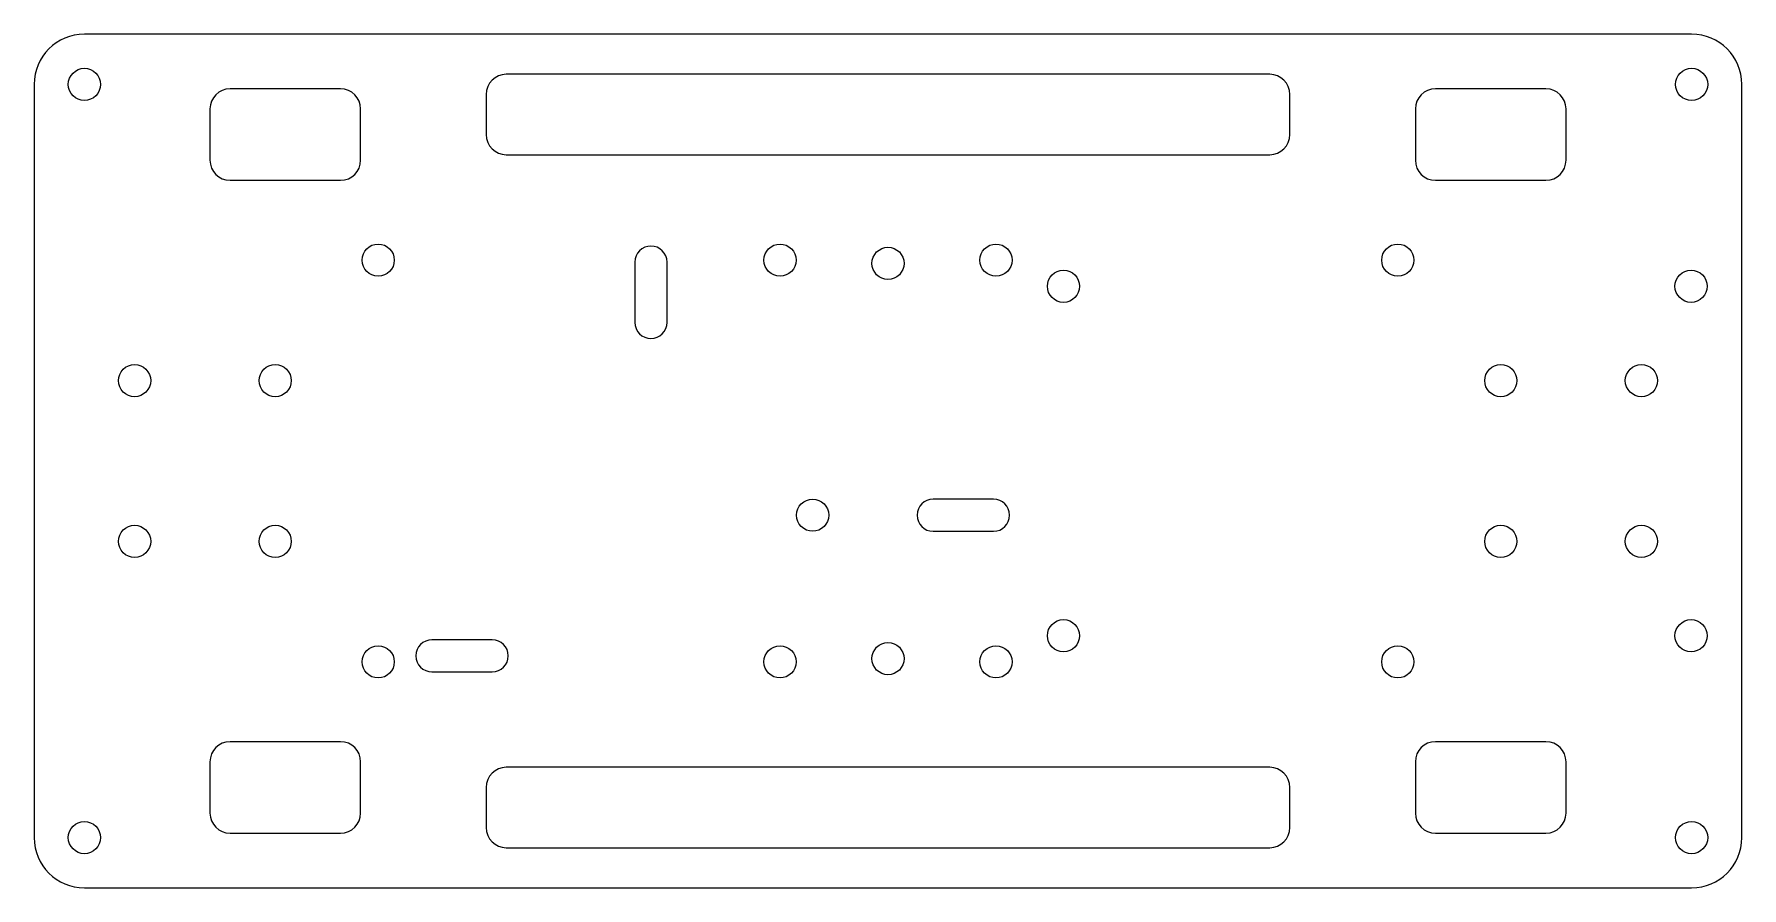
# Model space of a CAD drawing. Header units: millimetres. Extents: x -85 to 85, y -42 to 43.
import ezdxf

# ---------------------------------------------------------------- set-up
doc = ezdxf.new("R2010")
doc.units = ezdxf.units.MM

msp = doc.modelspace()

# ---------------------------------------------------------------- linework, layer by layer
at = {"color": 7, "linetype": 'Continuous', "lineweight": 25}
for p, q in [((80, 42.5), (-80, 42.5)), ((-85, 37.5), (-85, -37.5)), ((38, 38.5), (-38, 38.5)), ((85, -37.5), (85, 37.5)), ((-54.5, 37.05), (-65.5, 37.05)), ((-40, 36.5), (-40, 32.5)), ((40, 32.5), (40, 36.5)), ((65.5, 37.05), (54.5, 37.05)), ((-67.5, 35.05), (-67.5, 29.95)), ((-52.5, 29.95), (-52.5, 35.05)), ((52.5, 35.05), (52.5, 29.95)), ((67.5, 29.95), (67.5, 35.05)), ((-38, 30.5), (38, 30.5)), ((-65.5, 27.95), (-54.5, 27.95)), ((54.5, 27.95), (65.5, 27.95)), ((-25.2, 19.8), (-25.2, 13.8)), ((-22, 13.8), (-22, 19.8)), ((10.5, -3.8), (4.5, -3.8)), ((4.5, -7), (10.5, -7)), ((-39.4, -17.8), (-45.4, -17.8)), ((-45.4, -21), (-39.4, -21)), ((-54.5, -27.95), (-65.5, -27.95)), ((65.5, -27.95), (54.5, -27.95)), ((-67.5, -29.95), (-67.5, -35.05)), ((-52.5, -35.05), (-52.5, -29.95)), ((38, -30.5), (-38, -30.5)), ((52.5, -29.95), (52.5, -35.05)), ((67.5, -35.05), (67.5, -29.95)), ((-40, -32.5), (-40, -36.5)), ((40, -36.5), (40, -32.5)), ((-65.5, -37.05), (-54.5, -37.05)), ((54.5, -37.05), (65.5, -37.05)), ((-38, -38.5), (38, -38.5)), ((-80, -42.5), (80, -42.5))]:
    msp.add_line(p, q, dxfattribs=at)
for centre in [(-80, 37.5), (80, 37.5), (-50.75, 20), (-10.75, 20), (0, 19.68), (10.75, 20), (50.75, 20), (17.465, 17.395), (79.945, 17.395), (-75, 8), (-61, 8), (61, 8), (75, 8), (-7.5, -5.4), (-75, -8), (-61, -8), (61, -8), (75, -8), (17.465, -17.395), (79.945, -17.395), (-50.75, -20), (-10.75, -20), (0, -19.68), (10.75, -20), (50.75, -20), (-80, -37.5), (80, -37.5)]:
    msp.add_circle(centre, 1.6, dxfattribs=at)
for centre, radius, start, end in [((80, 37.5), 5, 0, 90), ((-80, 37.5), 5, 90, 180), ((-38, 36.5), 2, 90, 180), ((38, 36.5), 2, 0, 90), ((-65.5, 35.05), 2, 90, 180), ((-54.5, 35.05), 2, 0, 90), ((54.5, 35.05), 2, 90, 180), ((65.5, 35.05), 2, 0, 90), ((-38, 32.5), 2, 180, 270), ((38, 32.5), 2, 270, 0), ((-65.5, 29.95), 2, 180, 270), ((-54.5, 29.95), 2, 270, 0), ((54.5, 29.95), 2, 180, 270), ((65.5, 29.95), 2, 270, 0), ((-23.6, 19.8), 1.6, 0, 180), ((-23.6, 13.8), 1.6, 180, 0), ((4.5, -5.4), 1.6, 90, 270), ((10.5, -5.4), 1.6, 270, 90), ((-45.4, -19.4), 1.6, 90, 270), ((-39.4, -19.4), 1.6, 270, 90), ((-65.5, -29.95), 2, 90, 180), ((-54.5, -29.95), 2, 0, 90), ((54.5, -29.95), 2, 90, 180), ((65.5, -29.95), 2, 0, 90), ((-38, -32.5), 2, 90, 180), ((38, -32.5), 2, 0, 90), ((-65.5, -35.05), 2, 180, 270), ((-54.5, -35.05), 2, 270, 0), ((54.5, -35.05), 2, 180, 270), ((65.5, -35.05), 2, 270, 0), ((-38, -36.5), 2, 180, 270), ((38, -36.5), 2, 270, 0), ((-80, -37.5), 5, 180, 270), ((80, -37.5), 5, 270, 0)]:
    msp.add_arc(centre, radius, start, end, dxfattribs=at)

doc.saveas('drawing.dxf')
